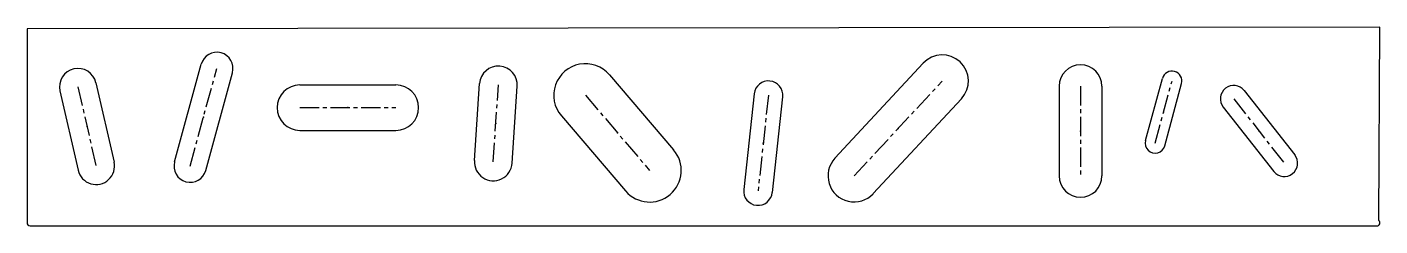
# Model space of a CAD drawing. Header units: millimetres. Extents: x 0 to 896, y 0 to 132.
import ezdxf

# ---------------------------------------------------------------- set-up
doc = ezdxf.new("R2010")
doc.units = ezdxf.units.MM
doc.header["$PDSIZE"] = -1
doc.linetypes.add('CENTERX2', pattern=[20.32, 12.7, -2.54, 2.54, -2.54])

msp = doc.modelspace()

# ---------------------------------------------------------------- linework, layer by layer
at = {"color": 7, "linetype": 'Continuous'}
for p, q in [((896, 131.51), (0, 130.26)), ((0, 130.26), (0.02, 2.26)), ((895.31, 3.51), (896, 131.51)), ((535.08, 44.85), (593.54, 107.6)), ((97.7, 42.35), (115.32, 106.99)), ((118.37, 36.72), (135.99, 101.36)), ((385.68, 100.01), (428.23, 50.34)), ((45.58, 94.7), (57.61, 42.27)), ((180.67, 93.26), (244.28, 93.26)), ((296.28, 43.19), (299.72, 94.1)), ((321.21, 41.51), (324.65, 92.42)), ((683.52, 92.42), (683.52, 33.09)), ((711.89, 92.42), (711.89, 33.09)), ((740.81, 56.46), (751.98, 97.56)), ((753.46, 53.02), (764.63, 94.12)), ((21.79, 89.24), (33.82, 36.81)), ((481.53, 87.41), (474.65, 24.12)), ((500.43, 85.36), (493.56, 22.07)), ((560.34, 21.33), (618.79, 84.07)), ((806.08, 89.54), (839.61, 46.98)), ((353.87, 72.76), (396.42, 23.09)), ((792.19, 78.6), (825.72, 36.04)), ((180.67, 63.17), (244.28, 63.17)), ((2, 0), (894, 0))]:
    msp.add_line(p, q, dxfattribs=at)
at = {"color": 7, "linetype": 'CENTERX2'}
for p, q in [((108.04, 39.54), (125.66, 104.17)), ((33.68, 91.97), (45.72, 39.54)), ((308.75, 42.35), (312.19, 93.26)), ((547.71, 33.09), (606.16, 95.84)), ((697.71, 92.42), (697.71, 33.09)), ((747.13, 54.74), (758.31, 95.84)), ((369.78, 86.38), (412.33, 36.72)), ((490.98, 86.38), (484.1, 23.09)), ((799.14, 84.07), (832.66, 41.51)), ((180.67, 78.22), (244.28, 78.22))]:
    msp.add_line(p, q, dxfattribs=at)
at = {"color": 7, "linetype": 'Continuous'}
for centre, radius, start, end in [((125.66, 104.17), 10.71, 344.75065, 164.75065), ((606.16, 95.84), 17.26, 317.03012, 137.03012), ((33.68, 91.97), 12.2, 12.926, 192.926), ((312.19, 93.26), 12.49, 356.136, 176.136), ((369.78, 86.38), 20.94, 40.58778, 220.58778), ((697.71, 92.42), 14.18, 0, 180), ((758.31, 95.84), 6.56, 344.78928, 164.78928), ((180.67, 78.22), 15.04, 90, 270), ((244.28, 78.22), 15.04, 270, 90), ((490.98, 86.38), 9.51, 353.799, 173.799), ((799.14, 84.07), 8.84, 38.22491, 218.22491), ((747.13, 54.74), 6.56, 164.78928, 344.78928), ((412.33, 36.72), 20.94, 220.58778, 40.58778), ((547.71, 33.09), 17.26, 137.03012, 317.03012), ((832.66, 41.51), 8.84, 218.22491, 38.22491), ((45.72, 39.54), 12.2, 192.926, 12.926), ((108.04, 39.54), 10.71, 164.75065, 344.75065), ((308.75, 42.35), 12.49, 176.136, 356.136), ((697.71, 33.09), 14.18, 180, 0), ((484.1, 23.09), 9.51, 173.799, 353.799), ((2, 2), 2, 172.54056, 270), ((894, 2), 2, 270, 48.90369)]:
    msp.add_arc(centre, radius, start, end, dxfattribs=at)
for p in [(116.85, 71.85), (212.48, 78.22), (752.72, 75.29), (39.7, 65.75), (310.47, 67.81), (576.94, 64.46), (697.71, 62.75), (815.9, 62.79), (391.05, 61.55), (487.54, 54.74)]:
    msp.add_point(p, dxfattribs=at)

doc.saveas('drawing.dxf')
